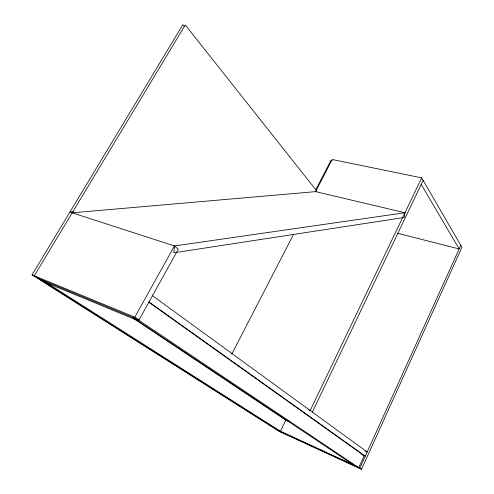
<?xml version="1.0" encoding="UTF-8"?>
<svg xmlns="http://www.w3.org/2000/svg" width="494" height="494" viewBox="0 0 494 494"><rect width="100%" height="100%" fill="white"/><g stroke="black" fill="none" stroke-linecap="round" stroke-linejoin="round"><path stroke-width="0.74" d="M404.969 212.741L174.468 245.95L173.857 252.792L404.222 217.49L404.969 212.741L315.61 191.635M315.561 191.721L332.184 159.506L421.678 177.859L461.933 247.272L361.503 469.3L359.848 468.189L460.809 245.333M312.356 412.095L423.142 180.378M421.678 177.859L310.207 410.533L308.799 409.927M315.765 189.776L330.992 160.291L332.369 160.575M231.742 354.149L293.634 234.212M38.717 278.585L138.999 319.982L178.303 249.192L174.468 245.95L69.92 212.08L72.995 211.815M184.305 26.509L182.866 24.7L32.067 274.868L134.788 317.16L174.468 245.95M72.204 212.821L316.426 191.561M397.633 233.285L459.173 248.945L421.228 184.386M47.01 282.976L136.918 320.192M365.066 451.078L367.178 452.016L152.492 295.69M290.04 422.012L285.828 420.128L280.425 431.25L353.303 464.823M361.682 454.573L365.282 456.19L149.015 301.945M212.747 389.284L214.767 390.198M279.005 430.922L359.848 468.189M361.503 469.3L279.005 431.243L32.067 274.868M280.876 432.108L34.308 275.794L185.269 24.941L316.24 190.289M42.663 280.215L282.309 432.441M133.713 318.587L286.403 420.505M132.744 317.401L354.988 465.947M134.788 317.16L138.999 319.982M137.604 319.408L358.761 467.688L364.202 455.703L148.867 302.297"/></g></svg>
